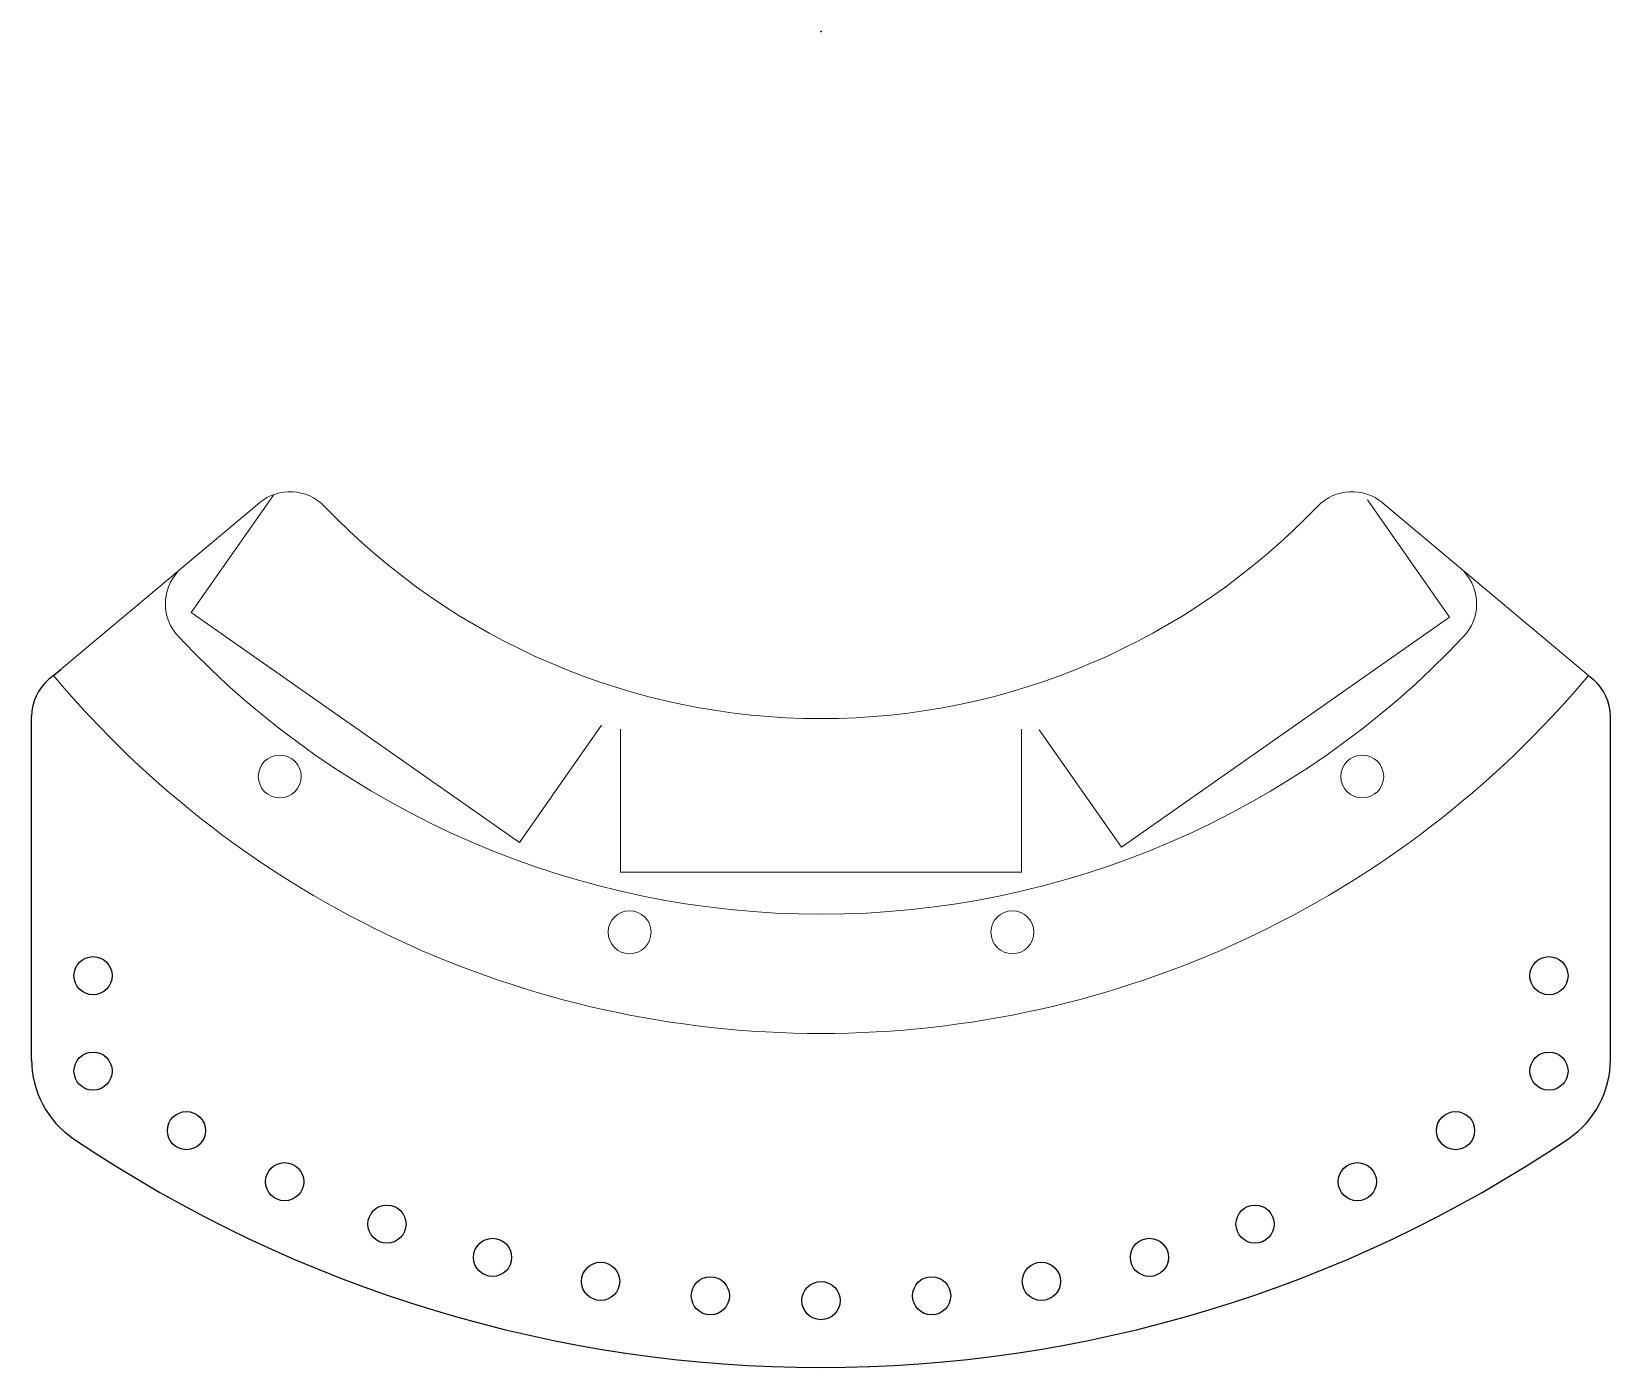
# Model space of a CAD drawing. Extents: x -83 to 83, y -140 to 0.
import ezdxf

# ---------------------------------------------------------------- set-up
doc = ezdxf.new("R2010")
doc.units = 0
doc.layers.get('0').update_dxf_attribs({"true_color": 0xffffff})

msp = doc.modelspace()

# ---------------------------------------------------------------- linework, layer by layer
at = {"lineweight": 15}
for p, q in [((-80.43, -67.49), (-58.86, -49.39)), ((-57.39, -48.6), (-66, -60.89)), ((65.88, -61.38), (57.28, -49.09)), ((58.86, -49.39), (80.43, -67.49)), ((-66, -60.89), (-31.59, -84.98)), ((31.48, -85.47), (65.88, -61.38)), ((-80.43, -67.49), (-80.43, -67.49)), ((-80.43, -67.49), (-80.43, -67.49)), ((-31.59, -84.98), (-22.99, -72.69)), ((-21, -73.1), (-21, -88.1)), ((21, -88.1), (21, -73.1)), ((22.88, -73.18), (31.48, -85.47)), ((-21, -88.1), (21, -88.1))]:
    msp.add_line(p, q, dxfattribs=at)
for p, q in [((-80.43, -67.49), (-80.95, -67.92)), ((-80.43, -67.49), (-79.67, -66.85)), ((80.43, -67.49), (80.95, -67.92)), ((-82.73, -107.75), (-82.73, -71.75)), ((82.73, -107.75), (82.73, -71.75))]:
    msp.add_line(p, q)
at = {"color": 7, "lineweight": 15, "true_color": 0xffffff}
for centre in [(-56.72, -78.07), (56.72, -78.07), (-20.06, -94.39), (20.06, -94.39)]:
    msp.add_circle(centre, 2.25, dxfattribs=at)
for centre in [(-76.29, -98.95), (76.29, -98.95), (-76.29, -108.95), (76.29, -108.95), (-66.5, -115.18), (66.5, -115.18), (-56.21, -120.54), (56.21, -120.54), (-45.49, -124.98), (45.49, -124.98), (-34.42, -128.47), (34.42, -128.47), (-23.1, -130.98), (23.1, -130.98), (-11.59, -132.49), (11.59, -132.49), (0, -133)]:
    msp.add_circle(centre, 2)
for centre, radius, start, end in [((-55.65, -53.22), 5, 43.7231, 130), ((55.65, -53.22), 5, 50, 136.2769), ((-63.71, -59.98), 5, 137.3883, 223.2758), ((63.71, -59.98), 5, 316.7242, 42.6117), ((0, 0), 92.5, 223.2758, 316.7242), ((0, 0), 105, 220, 320)]:
    msp.add_arc(centre, radius, start, end, dxfattribs=at)
at = {"lineweight": 15}
msp.add_arc((0, 0), 72, 223.7231, 316.2769, dxfattribs=at)
for centre, radius, start, end in [((-77.73, -71.75), 5, 130, 180), ((77.73, -71.75), 5, 0, 50), ((-72.73, -107.75), 10, 180, 235.9799), ((72.73, -107.75), 10, 304.0201, 0), ((0, 0), 140, 235.9799, 304.0201)]:
    msp.add_arc(centre, radius, start, end)
msp.add_point((0, 0))

doc.saveas('drawing.dxf')
